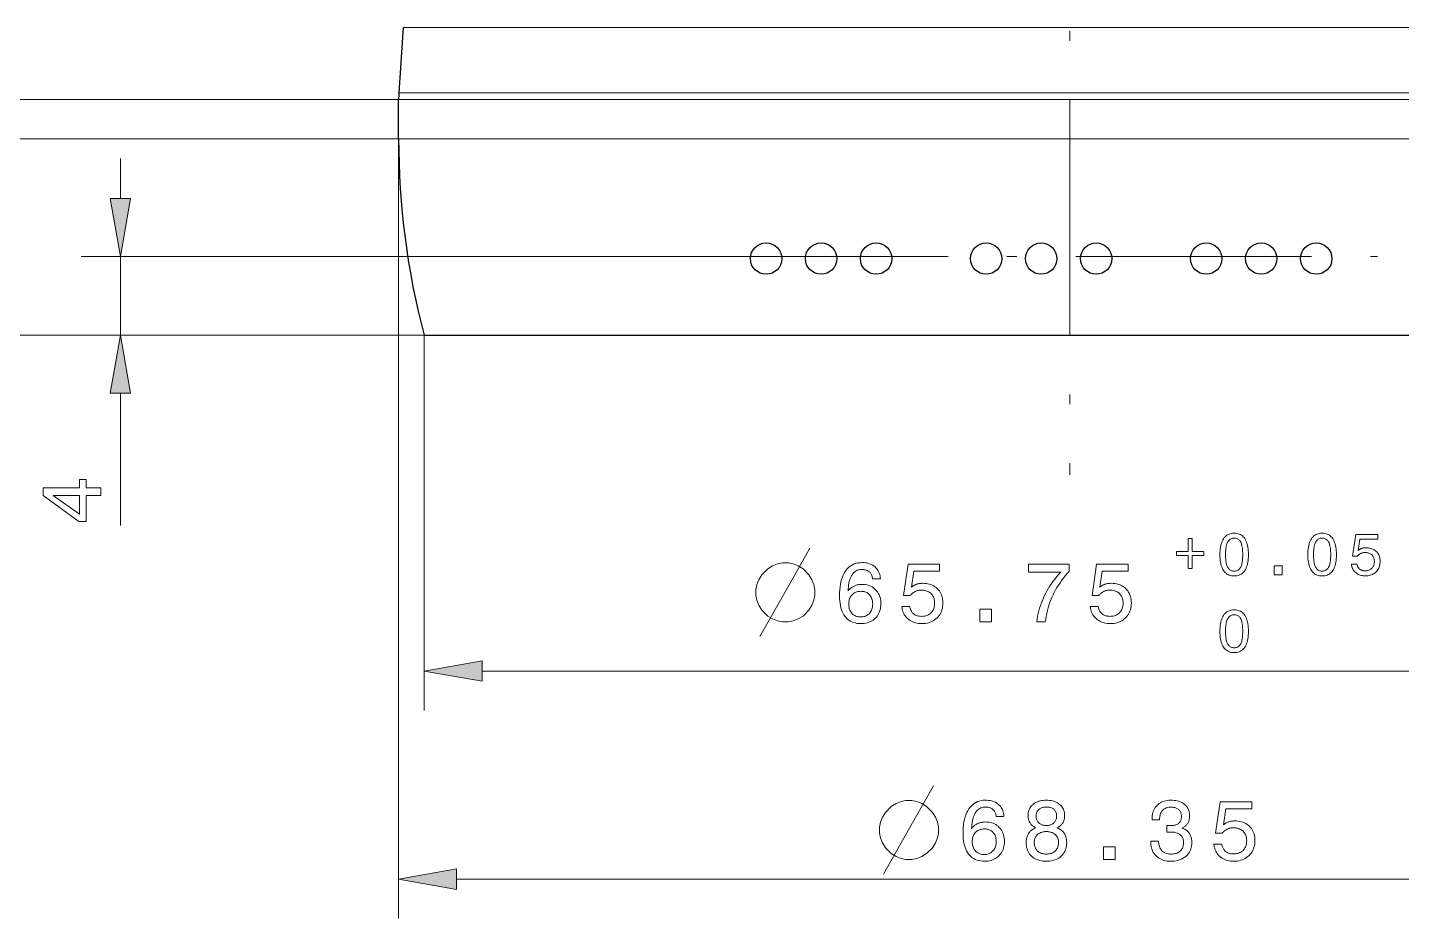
# Model space of a CAD drawing. Extents: x 0 to 419, y 0 to 420.
# Drawn here: x 55.6 to 125.5, y 103 to 148.3 of the extents above; entities that cross this region are included whole.
import ezdxf

# ---------------------------------------------------------------- set-up
doc = ezdxf.new("R2010")
doc.units = 0
doc.linetypes.add('DASHDOT', pattern=[18.5, 12, -3, 0.5, -3])

msp = doc.modelspace()

# ---------------------------------------------------------------- linework, layer by layer
at = {"color": 7, "linetype": 'DASHDOT', "lineweight": 13}
for p, q in [((108.657, 385.172), (108.657, 125.575)), ((90.448, 136.685), (124.304, 136.685))]:
    msp.add_line(p, q, dxfattribs=at)
at = {"color": 7, "lineweight": 30, "ltscale": 0.083151}
msp.add_line((74.72, 148.344), (74.494, 145.025), dxfattribs=at)
at = {"color": 7, "lineweight": 13}
for p, q in [((138.439, 148.344), (74.72, 148.344)), ((138.638, 145.025), (74.494, 145.025)), ((74.482, 144.685), (49.309, 144.685)), ((138.648, 144.685), (74.482, 144.685)), ((74.482, 142.685), (49.309, 142.685)), ((74.482, 142.685), (49.309, 142.685)), ((74.482, 142.685), (74.482, 103.007)), ((138.648, 142.685), (74.482, 142.685)), ((75.782, 132.685), (29.415, 132.685)), ((75.782, 132.685), (38.511, 132.685)), ((75.782, 132.685), (49.309, 132.685)), ((78.736, 115.598), (138.577, 115.598)), ((77.436, 105.007), (139.877, 105.007))]:
    msp.add_line(p, q, dxfattribs=at)
at = {"color": 7, "lineweight": 30, "ltscale": 0.05}
msp.add_line((74.482, 142.685), (74.482, 144.685), dxfattribs=at)
at = {"color": 5, "lineweight": 13, "ltscale": 0.051139}
msp.add_line((60.319, 139.639), (60.319, 141.685), dxfattribs=at)
at = {"color": 5, "lineweight": 13}
msp.add_line((90.448, 136.685), (58.319, 136.685), dxfattribs=at)
at = {"color": 5, "lineweight": 13, "ltscale": 0.1}
msp.add_line((60.319, 132.685), (60.319, 136.685), dxfattribs=at)
at = {"color": 5, "lineweight": 13, "ltscale": 0.436563}
msp.add_line((75.782, 132.685), (58.319, 132.685), dxfattribs=at)
at = {"color": 7, "lineweight": 13, "ltscale": 0.477174}
msp.add_line((75.782, 132.685), (75.782, 113.598), dxfattribs=at)
at = {"color": 7, "lineweight": 30}
msp.add_line((75.782, 132.685), (141.532, 132.685), dxfattribs=at)
at = {"color": 5, "lineweight": 13, "ltscale": 0.168335}
msp.add_line((60.319, 122.997), (60.319, 129.73), dxfattribs=at)
at = {"color": 5, "lineweight": 13}
for points in [[(59.798, 139.639), (60.319, 136.685), (60.84, 139.639)], [(60.84, 129.73), (60.319, 132.685), (59.798, 129.73)], [(59.319, 124.534), (58.577, 124.534), (58.577, 123.216), (58.198, 123.216), (56.387, 124.529), (56.387, 124.922), (58.232, 124.922), (58.232, 125.35), (58.577, 125.35), (58.577, 124.922), (59.319, 124.922)], [(58.232, 123.579), (58.232, 124.534), (56.889, 124.534)]]:
    msp.add_lwpolyline(points, close=True, dxfattribs=at)
at = {"color": 7, "lineweight": 13}
for points in [[(116.287, 121.522), (116.289, 121.626), (116.294, 121.725), (116.303, 121.819), (116.316, 121.907), (116.333, 121.991), (116.354, 122.069), (116.378, 122.143), (116.406, 122.211), (116.437, 122.275), (116.473, 122.333), (116.512, 122.386), (116.554, 122.433), (116.6, 122.475), (116.649, 122.511), (116.701, 122.541), (116.757, 122.566), (116.816, 122.586), (116.879, 122.6), (116.945, 122.608), (117.014, 122.611), (117.084, 122.608), (117.151, 122.6), (117.214, 122.586), (117.273, 122.567), (117.329, 122.542), (117.382, 122.512), (117.431, 122.476), (117.476, 122.434), (117.518, 122.387), (117.557, 122.335), (117.592, 122.277), (117.623, 122.214), (117.65, 122.146), (117.674, 122.072), (117.694, 121.994), (117.711, 121.91), (117.724, 121.821), (117.733, 121.726), (117.739, 121.627), (117.74, 121.522), (117.739, 121.417), (117.733, 121.318), (117.724, 121.224), (117.711, 121.135), (117.694, 121.051), (117.674, 120.973), (117.65, 120.9), (117.623, 120.832), (117.592, 120.769), (117.557, 120.712), (117.518, 120.659), (117.476, 120.613), (117.431, 120.572), (117.382, 120.536), (117.329, 120.506), (117.273, 120.481), (117.214, 120.462), (117.151, 120.448), (117.084, 120.44), (117.014, 120.437), (116.945, 120.44), (116.879, 120.448), (116.816, 120.462), (116.757, 120.481), (116.701, 120.506), (116.649, 120.536), (116.6, 120.572), (116.554, 120.614), (116.512, 120.661), (116.473, 120.713), (116.437, 120.771), (116.406, 120.834), (116.378, 120.902), (116.354, 120.975), (116.333, 121.053), (116.316, 121.137), (116.303, 121.225), (116.294, 121.319), (116.289, 121.418)], [(120.764, 121.522), (120.766, 121.626), (120.772, 121.725), (120.781, 121.819), (120.794, 121.907), (120.811, 121.991), (120.831, 122.069), (120.855, 122.143), (120.883, 122.211), (120.915, 122.275), (120.95, 122.333), (120.989, 122.386), (121.031, 122.433), (121.077, 122.475), (121.126, 122.511), (121.178, 122.541), (121.234, 122.566), (121.294, 122.586), (121.356, 122.6), (121.422, 122.608), (121.492, 122.611), (121.562, 122.608), (121.628, 122.6), (121.691, 122.586), (121.751, 122.567), (121.807, 122.542), (121.859, 122.512), (121.908, 122.476), (121.954, 122.434), (121.996, 122.387), (122.034, 122.335), (122.069, 122.277), (122.1, 122.214), (122.128, 122.146), (122.152, 122.072), (122.172, 121.994), (122.188, 121.91), (122.201, 121.821), (122.21, 121.726), (122.216, 121.627), (122.218, 121.522), (122.216, 121.417), (122.21, 121.318), (122.201, 121.224), (122.188, 121.135), (122.172, 121.051), (122.152, 120.973), (122.128, 120.9), (122.1, 120.832), (122.069, 120.769), (122.034, 120.712), (121.996, 120.659), (121.954, 120.613), (121.908, 120.572), (121.859, 120.536), (121.807, 120.506), (121.751, 120.481), (121.691, 120.462), (121.628, 120.448), (121.562, 120.44), (121.492, 120.437), (121.422, 120.44), (121.356, 120.448), (121.294, 120.462), (121.234, 120.481), (121.178, 120.506), (121.126, 120.536), (121.077, 120.572), (121.031, 120.614), (120.989, 120.661), (120.95, 120.713), (120.915, 120.771), (120.883, 120.834), (120.855, 120.902), (120.831, 120.975), (120.811, 121.053), (120.794, 121.137), (120.781, 121.225), (120.772, 121.319), (120.766, 121.418)], [(122.982, 121.045), (123.263, 121.045), (123.269, 121.013), (123.276, 120.982), (123.285, 120.953), (123.297, 120.926), (123.309, 120.899), (123.324, 120.874), (123.34, 120.851), (123.358, 120.829), (123.378, 120.808), (123.399, 120.789), (123.422, 120.772), (123.446, 120.756), (123.471, 120.742), (123.498, 120.73), (123.526, 120.72), (123.555, 120.712), (123.585, 120.705), (123.617, 120.701), (123.649, 120.698), (123.683, 120.697), (123.725, 120.698), (123.764, 120.702), (123.802, 120.708), (123.839, 120.717), (123.874, 120.729), (123.907, 120.743), (123.938, 120.76), (123.968, 120.779), (123.996, 120.801), (124.023, 120.825), (124.047, 120.852), (124.069, 120.88), (124.088, 120.91), (124.105, 120.941), (124.119, 120.974), (124.13, 121.009), (124.139, 121.045), (124.146, 121.083), (124.15, 121.122), (124.151, 121.163), (124.15, 121.205), (124.146, 121.245), (124.14, 121.284), (124.131, 121.32), (124.119, 121.355), (124.105, 121.389), (124.089, 121.42), (124.07, 121.45), (124.048, 121.478), (124.024, 121.504), (123.998, 121.528), (123.97, 121.55), (123.94, 121.569), (123.909, 121.585), (123.875, 121.599), (123.84, 121.611), (123.804, 121.62), (123.765, 121.626), (123.725, 121.63), (123.683, 121.631), (123.659, 121.631), (123.635, 121.629), (123.612, 121.627), (123.589, 121.623), (123.566, 121.619), (123.544, 121.613), (123.522, 121.607), (123.501, 121.6), (123.48, 121.592), (123.46, 121.582), (123.44, 121.572), (123.42, 121.561), (123.401, 121.549), (123.383, 121.536), (123.365, 121.522), (123.348, 121.507), (123.331, 121.491), (123.314, 121.474), (123.299, 121.456), (123.283, 121.438), (123.043, 121.438), (123.208, 122.55), (124.33, 122.55), (124.33, 122.302), (123.41, 122.302), (123.326, 121.737), (123.341, 121.75), (123.357, 121.763), (123.374, 121.774), (123.391, 121.785), (123.408, 121.796), (123.426, 121.806), (123.445, 121.815), (123.464, 121.823), (123.484, 121.831), (123.504, 121.838), (123.525, 121.845), (123.546, 121.851), (123.567, 121.856), (123.589, 121.861), (123.611, 121.864), (123.634, 121.867), (123.657, 121.87), (123.68, 121.872), (123.703, 121.873), (123.727, 121.873), (123.791, 121.871), (123.852, 121.865), (123.91, 121.856), (123.966, 121.842), (124.019, 121.825), (124.07, 121.804), (124.118, 121.779), (124.164, 121.75), (124.207, 121.718), (124.248, 121.681), (124.285, 121.642), (124.319, 121.6), (124.348, 121.555), (124.374, 121.509), (124.395, 121.459), (124.413, 121.408), (124.427, 121.354), (124.437, 121.298), (124.443, 121.239), (124.445, 121.178), (124.443, 121.113), (124.436, 121.051), (124.426, 120.991), (124.411, 120.934), (124.392, 120.879), (124.37, 120.826), (124.342, 120.777), (124.311, 120.729), (124.276, 120.685), (124.236, 120.642), (124.193, 120.603), (124.147, 120.568), (124.099, 120.538), (124.049, 120.511), (123.996, 120.488), (123.94, 120.47), (123.882, 120.456), (123.821, 120.445), (123.758, 120.439), (123.692, 120.437), (123.634, 120.439), (123.577, 120.444), (123.523, 120.452), (123.471, 120.464), (123.421, 120.479), (123.373, 120.497), (123.326, 120.519), (123.282, 120.544), (123.24, 120.573), (123.2, 120.605), (123.163, 120.639), (123.129, 120.676), (123.098, 120.715), (123.071, 120.756), (123.048, 120.799), (123.028, 120.844), (123.011, 120.891), (122.998, 120.94), (122.988, 120.992)], [(114.671, 122.335), (114.882, 122.335), (114.882, 121.68), (115.478, 121.68), (115.478, 121.47), (114.882, 121.47), (114.882, 120.815), (114.671, 120.815), (114.671, 121.47), (114.072, 121.47), (114.072, 121.68), (114.671, 121.68)], [(116.576, 121.522), (116.577, 121.437), (116.58, 121.358), (116.586, 121.282), (116.593, 121.212), (116.603, 121.146), (116.614, 121.085), (116.628, 121.028), (116.644, 120.976), (116.662, 120.929), (116.682, 120.887), (116.705, 120.848), (116.73, 120.814), (116.757, 120.784), (116.786, 120.758), (116.818, 120.735), (116.853, 120.717), (116.89, 120.703), (116.929, 120.693), (116.97, 120.687), (117.014, 120.685), (117.058, 120.687), (117.1, 120.693), (117.14, 120.703), (117.176, 120.717), (117.211, 120.735), (117.243, 120.757), (117.272, 120.783), (117.299, 120.813), (117.324, 120.846), (117.346, 120.884), (117.365, 120.927), (117.383, 120.974), (117.399, 121.025), (117.412, 121.082), (117.424, 121.143), (117.433, 121.209), (117.44, 121.28), (117.445, 121.356), (117.449, 121.437), (117.45, 121.522), (117.449, 121.607), (117.445, 121.688), (117.44, 121.764), (117.433, 121.835), (117.424, 121.901), (117.412, 121.963), (117.399, 122.02), (117.383, 122.072), (117.365, 122.119), (117.346, 122.161), (117.324, 122.199), (117.299, 122.233), (117.272, 122.262), (117.243, 122.288), (117.211, 122.31), (117.176, 122.328), (117.14, 122.342), (117.1, 122.352), (117.058, 122.358), (117.014, 122.36), (116.97, 122.358), (116.929, 122.352), (116.89, 122.342), (116.853, 122.328), (116.818, 122.31), (116.786, 122.288), (116.757, 122.261), (116.73, 122.231), (116.705, 122.197), (116.682, 122.159), (116.662, 122.116), (116.644, 122.069), (116.628, 122.017), (116.614, 121.96), (116.603, 121.899), (116.593, 121.833), (116.586, 121.762), (116.58, 121.687), (116.577, 121.607)], [(121.053, 121.522), (121.054, 121.437), (121.058, 121.358), (121.063, 121.282), (121.07, 121.212), (121.08, 121.146), (121.092, 121.085), (121.105, 121.028), (121.121, 120.976), (121.139, 120.929), (121.16, 120.887), (121.182, 120.848), (121.207, 120.814), (121.234, 120.784), (121.264, 120.758), (121.296, 120.735), (121.33, 120.717), (121.367, 120.703), (121.406, 120.693), (121.448, 120.687), (121.492, 120.685), (121.536, 120.687), (121.578, 120.693), (121.617, 120.703), (121.654, 120.717), (121.688, 120.735), (121.72, 120.757), (121.75, 120.783), (121.776, 120.813), (121.801, 120.846), (121.823, 120.884), (121.843, 120.927), (121.86, 120.974), (121.876, 121.025), (121.89, 121.082), (121.901, 121.143), (121.91, 121.209), (121.918, 121.28), (121.923, 121.356), (121.926, 121.437), (121.927, 121.522), (121.926, 121.607), (121.923, 121.688), (121.918, 121.764), (121.91, 121.835), (121.901, 121.901), (121.89, 121.963), (121.876, 122.02), (121.86, 122.072), (121.843, 122.119), (121.823, 122.161), (121.801, 122.199), (121.776, 122.233), (121.75, 122.262), (121.72, 122.288), (121.688, 122.31), (121.654, 122.328), (121.617, 122.342), (121.578, 122.352), (121.536, 122.358), (121.492, 122.36), (121.448, 122.358), (121.406, 122.352), (121.367, 122.342), (121.33, 122.328), (121.296, 122.31), (121.264, 122.288), (121.234, 122.261), (121.207, 122.231), (121.182, 122.197), (121.16, 122.159), (121.139, 122.116), (121.121, 122.069), (121.105, 122.017), (121.092, 121.96), (121.08, 121.899), (121.07, 121.833), (121.063, 121.762), (121.058, 121.687), (121.054, 121.607)], [(94.319, 121.098), (94.019, 121.098), (93.769, 121.048), (93.519, 120.948), (93.269, 120.798), (92.969, 120.498), (92.819, 120.248), (92.719, 119.998), (92.669, 119.748), (92.669, 119.448), (92.719, 119.198), (92.819, 118.948), (92.969, 118.698), (93.269, 118.398), (93.519, 118.248), (93.769, 118.148), (94.019, 118.098), (94.319, 118.098), (94.569, 118.148), (94.819, 118.248), (95.069, 118.398), (95.369, 118.698), (95.519, 118.948), (95.619, 119.198), (95.669, 119.448), (95.669, 119.748), (95.619, 119.998), (95.519, 120.248), (95.369, 120.498), (95.069, 120.798), (94.819, 120.948), (94.569, 121.048)], [(99.005, 120.286), (98.609, 120.286), (98.603, 120.332), (98.595, 120.375), (98.585, 120.416), (98.572, 120.456), (98.557, 120.492), (98.539, 120.527), (98.52, 120.559), (98.498, 120.59), (98.473, 120.618), (98.447, 120.643), (98.418, 120.667), (98.387, 120.688), (98.354, 120.706), (98.319, 120.722), (98.282, 120.736), (98.242, 120.747), (98.201, 120.756), (98.158, 120.762), (98.112, 120.765), (98.065, 120.767), (98.001, 120.764), (97.94, 120.756), (97.881, 120.742), (97.826, 120.723), (97.775, 120.699), (97.726, 120.67), (97.68, 120.634), (97.637, 120.594), (97.598, 120.548), (97.561, 120.497), (97.528, 120.44), (97.497, 120.378), (97.469, 120.31), (97.444, 120.236), (97.422, 120.157), (97.403, 120.073), (97.387, 119.983), (97.374, 119.887), (97.364, 119.786), (97.357, 119.679), (97.382, 119.711), (97.409, 119.741), (97.438, 119.769), (97.467, 119.796), (97.497, 119.822), (97.528, 119.846), (97.561, 119.868), (97.595, 119.889), (97.63, 119.908), (97.665, 119.925), (97.702, 119.941), (97.74, 119.956), (97.779, 119.969), (97.818, 119.979), (97.859, 119.989), (97.9, 119.996), (97.942, 120.002), (97.985, 120.006), (98.029, 120.009), (98.073, 120.01), (98.157, 120.007), (98.237, 119.999), (98.314, 119.985), (98.388, 119.966), (98.459, 119.942), (98.527, 119.912), (98.591, 119.876), (98.652, 119.835), (98.71, 119.789), (98.765, 119.737), (98.815, 119.68), (98.86, 119.621), (98.9, 119.557), (98.935, 119.491), (98.964, 119.42), (98.988, 119.347), (99.007, 119.269), (99.02, 119.189), (99.028, 119.104), (99.031, 119.017), (99.028, 118.929), (99.019, 118.845), (99.005, 118.764), (98.985, 118.686), (98.96, 118.612), (98.929, 118.541), (98.893, 118.473), (98.85, 118.409), (98.803, 118.348), (98.749, 118.291), (98.691, 118.237), (98.63, 118.19), (98.565, 118.148), (98.496, 118.112), (98.424, 118.081), (98.349, 118.056), (98.27, 118.036), (98.187, 118.022), (98.102, 118.014), (98.012, 118.011), (97.909, 118.015), (97.811, 118.026), (97.718, 118.044), (97.63, 118.07), (97.547, 118.102), (97.469, 118.143), (97.395, 118.19), (97.327, 118.245), (97.263, 118.307), (97.205, 118.376), (97.152, 118.452), (97.104, 118.535), (97.062, 118.624), (97.025, 118.719), (96.994, 118.821), (96.969, 118.93), (96.95, 119.045), (96.936, 119.166), (96.927, 119.294), (96.924, 119.428), (96.927, 119.585), (96.936, 119.736), (96.951, 119.878), (96.972, 120.014), (96.999, 120.142), (97.032, 120.263), (97.071, 120.377), (97.115, 120.484), (97.166, 120.583), (97.223, 120.675), (97.285, 120.759), (97.352, 120.834), (97.423, 120.9), (97.5, 120.958), (97.581, 121.006), (97.667, 121.046), (97.758, 121.077), (97.853, 121.099), (97.953, 121.112), (98.059, 121.117), (98.142, 121.114), (98.223, 121.108), (98.299, 121.097), (98.372, 121.082), (98.442, 121.062), (98.507, 121.038), (98.569, 121.01), (98.628, 120.978), (98.683, 120.941), (98.734, 120.899), (98.782, 120.854), (98.824, 120.805), (98.863, 120.753), (98.897, 120.697), (98.926, 120.638), (98.951, 120.574), (98.971, 120.508), (98.987, 120.437), (98.998, 120.363)], [(100.097, 118.88), (100.498, 118.88), (100.506, 118.834), (100.517, 118.79), (100.53, 118.749), (100.546, 118.709), (100.564, 118.671), (100.585, 118.636), (100.608, 118.602), (100.634, 118.571), (100.662, 118.541), (100.693, 118.514), (100.726, 118.489), (100.76, 118.467), (100.796, 118.447), (100.834, 118.43), (100.874, 118.415), (100.915, 118.403), (100.959, 118.394), (101.004, 118.388), (101.05, 118.384), (101.099, 118.382), (101.158, 118.384), (101.215, 118.39), (101.269, 118.399), (101.321, 118.412), (101.371, 118.428), (101.418, 118.448), (101.463, 118.472), (101.505, 118.5), (101.546, 118.531), (101.584, 118.566), (101.618, 118.604), (101.65, 118.644), (101.677, 118.686), (101.701, 118.731), (101.721, 118.778), (101.738, 118.828), (101.75, 118.879), (101.76, 118.933), (101.765, 118.99), (101.767, 119.048), (101.765, 119.108), (101.76, 119.166), (101.751, 119.221), (101.738, 119.273), (101.722, 119.323), (101.702, 119.371), (101.678, 119.415), (101.651, 119.458), (101.62, 119.498), (101.586, 119.535), (101.548, 119.57), (101.508, 119.601), (101.466, 119.628), (101.421, 119.651), (101.373, 119.671), (101.323, 119.688), (101.271, 119.7), (101.216, 119.71), (101.159, 119.715), (101.099, 119.717), (101.064, 119.716), (101.03, 119.714), (100.996, 119.711), (100.964, 119.706), (100.931, 119.699), (100.9, 119.692), (100.869, 119.683), (100.838, 119.672), (100.808, 119.66), (100.779, 119.647), (100.751, 119.633), (100.723, 119.617), (100.696, 119.599), (100.67, 119.581), (100.644, 119.561), (100.619, 119.539), (100.595, 119.517), (100.572, 119.493), (100.549, 119.467), (100.527, 119.441), (100.184, 119.441), (100.42, 121.03), (102.022, 121.03), (102.022, 120.676), (100.709, 120.676), (100.588, 119.869), (100.61, 119.887), (100.633, 119.905), (100.657, 119.921), (100.681, 119.937), (100.706, 119.952), (100.732, 119.966), (100.758, 119.979), (100.785, 119.991), (100.814, 120.003), (100.843, 120.013), (100.872, 120.022), (100.902, 120.031), (100.933, 120.038), (100.964, 120.045), (100.996, 120.05), (101.028, 120.055), (101.061, 120.058), (101.094, 120.061), (101.128, 120.062), (101.162, 120.063), (101.252, 120.06), (101.339, 120.052), (101.423, 120.038), (101.502, 120.019), (101.579, 119.994), (101.651, 119.964), (101.72, 119.928), (101.785, 119.887), (101.847, 119.841), (101.905, 119.788), (101.959, 119.732), (102.006, 119.672), (102.049, 119.609), (102.085, 119.542), (102.116, 119.472), (102.141, 119.398), (102.161, 119.321), (102.175, 119.241), (102.184, 119.157), (102.187, 119.07), (102.184, 118.977), (102.175, 118.888), (102.16, 118.802), (102.139, 118.72), (102.112, 118.642), (102.079, 118.567), (102.04, 118.496), (101.996, 118.429), (101.945, 118.365), (101.888, 118.304), (101.827, 118.249), (101.762, 118.199), (101.693, 118.155), (101.621, 118.117), (101.545, 118.084), (101.465, 118.058), (101.382, 118.038), (101.296, 118.023), (101.205, 118.014), (101.111, 118.011), (101.028, 118.014), (100.948, 118.021), (100.87, 118.033), (100.795, 118.049), (100.724, 118.071), (100.655, 118.097), (100.589, 118.128), (100.526, 118.164), (100.466, 118.205), (100.408, 118.25), (100.355, 118.3), (100.306, 118.352), (100.263, 118.408), (100.224, 118.466), (100.191, 118.527), (100.162, 118.592), (100.139, 118.659), (100.12, 118.73), (100.106, 118.803)], [(106.964, 118.098), (106.985, 118.241), (107.011, 118.383), (107.04, 118.523), (107.074, 118.66), (107.112, 118.796), (107.153, 118.929), (107.199, 119.061), (107.249, 119.191), (107.303, 119.318), (107.361, 119.444), (107.424, 119.568), (107.491, 119.691), (107.562, 119.813), (107.638, 119.934), (107.719, 120.053), (107.805, 120.172), (107.895, 120.29), (107.99, 120.406), (108.089, 120.522), (108.193, 120.636), (106.553, 120.636), (106.553, 121.03), (108.608, 121.03), (108.608, 120.672), (108.508, 120.56), (108.412, 120.446), (108.32, 120.33), (108.232, 120.213), (108.149, 120.094), (108.069, 119.974), (107.994, 119.851), (107.923, 119.727), (107.857, 119.602), (107.794, 119.474), (107.736, 119.345), (107.682, 119.214), (107.632, 119.081), (107.587, 118.946), (107.545, 118.81), (107.508, 118.671), (107.475, 118.531), (107.446, 118.388), (107.421, 118.244), (107.4, 118.098)], [(109.692, 118.88), (110.092, 118.88), (110.101, 118.834), (110.112, 118.79), (110.125, 118.749), (110.141, 118.709), (110.159, 118.671), (110.18, 118.636), (110.203, 118.602), (110.229, 118.571), (110.257, 118.541), (110.287, 118.514), (110.32, 118.489), (110.355, 118.467), (110.391, 118.447), (110.429, 118.43), (110.468, 118.415), (110.51, 118.403), (110.553, 118.394), (110.598, 118.388), (110.645, 118.384), (110.693, 118.382), (110.752, 118.384), (110.809, 118.39), (110.863, 118.399), (110.915, 118.412), (110.965, 118.428), (111.012, 118.448), (111.057, 118.472), (111.1, 118.5), (111.14, 118.531), (111.178, 118.566), (111.213, 118.604), (111.244, 118.644), (111.272, 118.686), (111.295, 118.731), (111.316, 118.778), (111.332, 118.828), (111.345, 118.879), (111.354, 118.933), (111.36, 118.99), (111.361, 119.048), (111.36, 119.108), (111.354, 119.166), (111.345, 119.221), (111.332, 119.273), (111.316, 119.323), (111.296, 119.371), (111.273, 119.415), (111.245, 119.458), (111.215, 119.498), (111.18, 119.535), (111.143, 119.57), (111.103, 119.601), (111.06, 119.628), (111.015, 119.651), (110.968, 119.671), (110.918, 119.688), (110.865, 119.7), (110.81, 119.71), (110.753, 119.715), (110.693, 119.717), (110.658, 119.716), (110.624, 119.714), (110.591, 119.711), (110.558, 119.706), (110.526, 119.699), (110.494, 119.692), (110.463, 119.683), (110.433, 119.672), (110.403, 119.66), (110.374, 119.647), (110.345, 119.633), (110.318, 119.617), (110.29, 119.599), (110.264, 119.581), (110.239, 119.561), (110.214, 119.539), (110.19, 119.517), (110.166, 119.493), (110.144, 119.467), (110.122, 119.441), (109.778, 119.441), (110.014, 121.03), (111.617, 121.03), (111.617, 120.676), (110.303, 120.676), (110.183, 119.869), (110.205, 119.887), (110.228, 119.905), (110.251, 119.921), (110.275, 119.937), (110.3, 119.952), (110.326, 119.966), (110.353, 119.979), (110.38, 119.991), (110.408, 120.003), (110.437, 120.013), (110.467, 120.022), (110.497, 120.031), (110.527, 120.038), (110.558, 120.045), (110.59, 120.05), (110.622, 120.055), (110.655, 120.058), (110.688, 120.061), (110.722, 120.062), (110.756, 120.063), (110.847, 120.06), (110.934, 120.052), (111.017, 120.038), (111.097, 120.019), (111.173, 119.994), (111.246, 119.964), (111.314, 119.928), (111.38, 119.887), (111.441, 119.841), (111.5, 119.788), (111.553, 119.732), (111.601, 119.672), (111.643, 119.609), (111.68, 119.542), (111.711, 119.472), (111.736, 119.398), (111.756, 119.321), (111.77, 119.241), (111.778, 119.157), (111.781, 119.07), (111.778, 118.977), (111.769, 118.888), (111.754, 118.802), (111.733, 118.72), (111.706, 118.642), (111.674, 118.567), (111.635, 118.496), (111.59, 118.429), (111.539, 118.365), (111.483, 118.304), (111.421, 118.249), (111.356, 118.199), (111.288, 118.155), (111.215, 118.117), (111.139, 118.084), (111.06, 118.058), (110.977, 118.038), (110.89, 118.023), (110.8, 118.014), (110.706, 118.011), (110.623, 118.014), (110.542, 118.021), (110.465, 118.033), (110.39, 118.049), (110.318, 118.071), (110.249, 118.097), (110.183, 118.128), (110.12, 118.164), (110.06, 118.205), (110.003, 118.25), (109.949, 118.3), (109.901, 118.352), (109.857, 118.408), (109.819, 118.466), (109.785, 118.527), (109.757, 118.592), (109.733, 118.659), (109.714, 118.73), (109.701, 118.803)], [(119.045, 120.498), (119.045, 120.948), (119.463, 120.948), (119.463, 120.498)], [(98.613, 119.013), (98.611, 119.07), (98.607, 119.125), (98.598, 119.178), (98.587, 119.228), (98.572, 119.276), (98.555, 119.322), (98.534, 119.365), (98.509, 119.406), (98.482, 119.444), (98.451, 119.481), (98.417, 119.514), (98.382, 119.544), (98.344, 119.57), (98.305, 119.593), (98.263, 119.612), (98.22, 119.628), (98.174, 119.64), (98.126, 119.649), (98.077, 119.654), (98.025, 119.656), (97.967, 119.654), (97.912, 119.649), (97.859, 119.64), (97.809, 119.628), (97.762, 119.612), (97.717, 119.593), (97.674, 119.571), (97.634, 119.545), (97.597, 119.516), (97.562, 119.483), (97.53, 119.447), (97.502, 119.408), (97.477, 119.367), (97.455, 119.324), (97.436, 119.278), (97.421, 119.229), (97.41, 119.178), (97.401, 119.124), (97.396, 119.067), (97.395, 119.008), (97.396, 118.949), (97.401, 118.893), (97.409, 118.839), (97.421, 118.787), (97.436, 118.738), (97.454, 118.691), (97.476, 118.647), (97.5, 118.606), (97.529, 118.566), (97.56, 118.53), (97.594, 118.496), (97.631, 118.466), (97.67, 118.44), (97.711, 118.417), (97.755, 118.397), (97.801, 118.381), (97.849, 118.369), (97.9, 118.36), (97.953, 118.355), (98.008, 118.353), (98.061, 118.355), (98.112, 118.36), (98.161, 118.369), (98.208, 118.382), (98.252, 118.398), (98.295, 118.418), (98.336, 118.442), (98.374, 118.469), (98.411, 118.5), (98.445, 118.535), (98.477, 118.573), (98.506, 118.613), (98.531, 118.655), (98.553, 118.699), (98.571, 118.746), (98.586, 118.795), (98.598, 118.846), (98.606, 118.899), (98.611, 118.955)], [(104.067, 118.098), (104.067, 118.741), (104.664, 118.741), (104.664, 118.098)], [(116.287, 117.622), (116.289, 117.726), (116.294, 117.825), (116.303, 117.919), (116.316, 118.007), (116.333, 118.091), (116.354, 118.169), (116.378, 118.243), (116.406, 118.311), (116.437, 118.375), (116.473, 118.433), (116.512, 118.486), (116.554, 118.533), (116.6, 118.575), (116.649, 118.611), (116.701, 118.641), (116.757, 118.666), (116.816, 118.686), (116.879, 118.7), (116.945, 118.708), (117.014, 118.711), (117.084, 118.708), (117.151, 118.7), (117.214, 118.686), (117.273, 118.667), (117.329, 118.642), (117.382, 118.612), (117.431, 118.576), (117.476, 118.534), (117.518, 118.487), (117.557, 118.435), (117.592, 118.377), (117.623, 118.314), (117.65, 118.246), (117.674, 118.172), (117.694, 118.094), (117.711, 118.01), (117.724, 117.921), (117.733, 117.826), (117.739, 117.727), (117.74, 117.622), (117.739, 117.517), (117.733, 117.418), (117.724, 117.324), (117.711, 117.235), (117.694, 117.151), (117.674, 117.073), (117.65, 117), (117.623, 116.932), (117.592, 116.869), (117.557, 116.812), (117.518, 116.759), (117.476, 116.713), (117.431, 116.672), (117.382, 116.636), (117.329, 116.606), (117.273, 116.581), (117.214, 116.562), (117.151, 116.548), (117.084, 116.54), (117.014, 116.537), (116.945, 116.54), (116.879, 116.548), (116.816, 116.562), (116.757, 116.581), (116.701, 116.606), (116.649, 116.637), (116.6, 116.672), (116.554, 116.714), (116.512, 116.761), (116.473, 116.813), (116.437, 116.871), (116.406, 116.934), (116.378, 117.002), (116.354, 117.075), (116.333, 117.153), (116.316, 117.237), (116.303, 117.325), (116.294, 117.419), (116.289, 117.518)], [(116.576, 117.622), (116.577, 117.537), (116.58, 117.458), (116.586, 117.382), (116.593, 117.312), (116.603, 117.246), (116.614, 117.185), (116.628, 117.128), (116.644, 117.076), (116.662, 117.029), (116.682, 116.987), (116.705, 116.948), (116.73, 116.914), (116.757, 116.884), (116.786, 116.858), (116.818, 116.835), (116.853, 116.817), (116.89, 116.803), (116.929, 116.793), (116.97, 116.787), (117.014, 116.785), (117.058, 116.787), (117.1, 116.793), (117.14, 116.803), (117.176, 116.817), (117.211, 116.835), (117.243, 116.857), (117.272, 116.883), (117.299, 116.913), (117.324, 116.946), (117.346, 116.984), (117.365, 117.027), (117.383, 117.074), (117.399, 117.125), (117.412, 117.182), (117.424, 117.243), (117.433, 117.309), (117.44, 117.38), (117.445, 117.456), (117.449, 117.537), (117.45, 117.622), (117.449, 117.707), (117.445, 117.788), (117.44, 117.864), (117.433, 117.935), (117.424, 118.001), (117.412, 118.063), (117.399, 118.12), (117.383, 118.172), (117.365, 118.219), (117.346, 118.261), (117.324, 118.299), (117.299, 118.333), (117.272, 118.362), (117.243, 118.388), (117.211, 118.41), (117.176, 118.428), (117.14, 118.442), (117.1, 118.452), (117.058, 118.458), (117.014, 118.46), (116.97, 118.458), (116.929, 118.452), (116.89, 118.442), (116.853, 118.428), (116.818, 118.41), (116.786, 118.388), (116.757, 118.361), (116.73, 118.331), (116.705, 118.297), (116.682, 118.259), (116.662, 118.216), (116.644, 118.169), (116.628, 118.117), (116.614, 118.06), (116.603, 117.999), (116.593, 117.933), (116.586, 117.862), (116.58, 117.787), (116.577, 117.707)], [(78.736, 116.119), (75.782, 115.598), (78.736, 115.077)], [(100.608, 109.007), (100.308, 109.007), (100.058, 108.957), (99.808, 108.857), (99.558, 108.707), (99.258, 108.407), (99.108, 108.157), (99.008, 107.907), (98.958, 107.657), (98.958, 107.357), (99.008, 107.107), (99.108, 106.857), (99.258, 106.607), (99.558, 106.307), (99.808, 106.157), (100.058, 106.057), (100.308, 106.007), (100.608, 106.007), (100.858, 106.057), (101.108, 106.157), (101.358, 106.307), (101.658, 106.607), (101.808, 106.857), (101.908, 107.107), (101.958, 107.357), (101.958, 107.657), (101.908, 107.907), (101.808, 108.157), (101.658, 108.407), (101.358, 108.707), (101.108, 108.857), (100.858, 108.957)], [(105.294, 108.195), (104.898, 108.195), (104.892, 108.241), (104.884, 108.285), (104.874, 108.326), (104.861, 108.365), (104.846, 108.402), (104.828, 108.436), (104.809, 108.469), (104.787, 108.499), (104.762, 108.527), (104.736, 108.553), (104.707, 108.576), (104.676, 108.597), (104.643, 108.616), (104.608, 108.632), (104.571, 108.645), (104.531, 108.656), (104.49, 108.665), (104.447, 108.671), (104.401, 108.675), (104.354, 108.676), (104.29, 108.673), (104.229, 108.665), (104.17, 108.652), (104.115, 108.633), (104.064, 108.609), (104.015, 108.579), (103.969, 108.544), (103.926, 108.503), (103.887, 108.458), (103.85, 108.406), (103.817, 108.35), (103.786, 108.287), (103.758, 108.219), (103.733, 108.146), (103.711, 108.067), (103.692, 107.982), (103.676, 107.892), (103.663, 107.796), (103.653, 107.695), (103.646, 107.588), (103.671, 107.62), (103.698, 107.65), (103.727, 107.679), (103.756, 107.706), (103.786, 107.731), (103.817, 107.755), (103.85, 107.777), (103.884, 107.798), (103.919, 107.817), (103.954, 107.835), (103.991, 107.851), (104.029, 107.865), (104.068, 107.878), (104.107, 107.889), (104.148, 107.898), (104.189, 107.906), (104.231, 107.912), (104.274, 107.916), (104.318, 107.918), (104.362, 107.919), (104.446, 107.917), (104.526, 107.908), (104.603, 107.895), (104.677, 107.876), (104.748, 107.851), (104.816, 107.821), (104.88, 107.786), (104.941, 107.745), (104.999, 107.698), (105.054, 107.646), (105.104, 107.59), (105.15, 107.53), (105.189, 107.467), (105.224, 107.4), (105.253, 107.33), (105.277, 107.256), (105.296, 107.179), (105.309, 107.098), (105.317, 107.014), (105.32, 106.926), (105.317, 106.839), (105.308, 106.754), (105.294, 106.673), (105.274, 106.596), (105.249, 106.521), (105.218, 106.45), (105.182, 106.383), (105.139, 106.318), (105.092, 106.258), (105.038, 106.2), (104.98, 106.147), (104.919, 106.099), (104.854, 106.058), (104.785, 106.021), (104.713, 105.991), (104.638, 105.965), (104.559, 105.946), (104.476, 105.932), (104.391, 105.923), (104.301, 105.921), (104.198, 105.924), (104.1, 105.935), (104.007, 105.954), (103.919, 105.979), (103.836, 106.012), (103.758, 106.052), (103.684, 106.099), (103.616, 106.154), (103.552, 106.216), (103.494, 106.285), (103.441, 106.362), (103.393, 106.444), (103.351, 106.533), (103.314, 106.629), (103.284, 106.731), (103.258, 106.839), (103.239, 106.954), (103.225, 107.075), (103.216, 107.203), (103.213, 107.337), (103.216, 107.495), (103.225, 107.645), (103.24, 107.788), (103.261, 107.924), (103.288, 108.052), (103.321, 108.173), (103.36, 108.287), (103.404, 108.393), (103.455, 108.492), (103.512, 108.584), (103.574, 108.668), (103.641, 108.743), (103.712, 108.81), (103.789, 108.867), (103.87, 108.916), (103.956, 108.955), (104.047, 108.986), (104.142, 109.008), (104.243, 109.022), (104.348, 109.026), (104.431, 109.024), (104.512, 109.017), (104.588, 109.007), (104.661, 108.991), (104.731, 108.972), (104.796, 108.948), (104.858, 108.92), (104.917, 108.887), (104.972, 108.85), (105.023, 108.809), (105.071, 108.764), (105.113, 108.715), (105.152, 108.663), (105.186, 108.607), (105.215, 108.547), (105.24, 108.484), (105.26, 108.417), (105.276, 108.347), (105.287, 108.273)], [(106.92, 107.622), (106.881, 107.641), (106.844, 107.661), (106.81, 107.682), (106.777, 107.705), (106.746, 107.729), (106.718, 107.754), (106.691, 107.781), (106.666, 107.809), (106.643, 107.838), (106.622, 107.869), (106.604, 107.901), (106.587, 107.934), (106.572, 107.969), (106.559, 108.005), (106.548, 108.043), (106.539, 108.082), (106.532, 108.122), (106.527, 108.164), (106.524, 108.208), (106.523, 108.252), (106.526, 108.32), (106.534, 108.385), (106.547, 108.447), (106.565, 108.507), (106.588, 108.564), (106.616, 108.618), (106.65, 108.67), (106.689, 108.72), (106.733, 108.767), (106.782, 108.811), (106.835, 108.852), (106.891, 108.888), (106.951, 108.921), (107.013, 108.949), (107.079, 108.972), (107.148, 108.992), (107.22, 109.007), (107.295, 109.018), (107.374, 109.024), (107.455, 109.026), (107.537, 109.024), (107.616, 109.018), (107.691, 109.007), (107.763, 108.992), (107.832, 108.972), (107.898, 108.949), (107.961, 108.921), (108.02, 108.888), (108.076, 108.852), (108.129, 108.811), (108.177, 108.767), (108.221, 108.72), (108.259, 108.67), (108.293, 108.618), (108.321, 108.564), (108.344, 108.507), (108.362, 108.447), (108.375, 108.385), (108.382, 108.32), (108.385, 108.252), (108.384, 108.207), (108.381, 108.163), (108.376, 108.121), (108.369, 108.08), (108.361, 108.041), (108.35, 108.003), (108.337, 107.967), (108.323, 107.932), (108.306, 107.899), (108.288, 107.867), (108.267, 107.836), (108.245, 107.807), (108.22, 107.779), (108.194, 107.753), (108.165, 107.727), (108.134, 107.704), (108.102, 107.681), (108.067, 107.66), (108.03, 107.64), (107.991, 107.622), (108.039, 107.603), (108.084, 107.581), (108.128, 107.557), (108.169, 107.532), (108.207, 107.505), (108.243, 107.475), (108.277, 107.444), (108.308, 107.41), (108.336, 107.375), (108.363, 107.337), (108.387, 107.298), (108.408, 107.257), (108.427, 107.215), (108.443, 107.17), (108.457, 107.124), (108.468, 107.076), (108.477, 107.026), (108.483, 106.975), (108.487, 106.922), (108.488, 106.867), (108.485, 106.783), (108.477, 106.701), (108.463, 106.624), (108.443, 106.55), (108.418, 106.479), (108.388, 106.412), (108.351, 106.348), (108.309, 106.288), (108.262, 106.231), (108.209, 106.178), (108.151, 106.129), (108.089, 106.085), (108.024, 106.047), (107.954, 106.013), (107.881, 105.985), (107.803, 105.962), (107.722, 105.944), (107.637, 105.931), (107.548, 105.923), (107.455, 105.921), (107.362, 105.923), (107.273, 105.931), (107.188, 105.944), (107.107, 105.962), (107.03, 105.985), (106.957, 106.013), (106.887, 106.047), (106.822, 106.085), (106.76, 106.129), (106.703, 106.178), (106.65, 106.231), (106.602, 106.288), (106.561, 106.348), (106.524, 106.412), (106.494, 106.479), (106.469, 106.55), (106.449, 106.624), (106.435, 106.701), (106.427, 106.783), (106.424, 106.867), (106.425, 106.922), (106.429, 106.975), (106.436, 107.026), (106.444, 107.076), (106.456, 107.124), (106.469, 107.17), (106.486, 107.215), (106.505, 107.257), (106.526, 107.298), (106.55, 107.337), (106.576, 107.375), (106.605, 107.41), (106.636, 107.444), (106.669, 107.475), (106.705, 107.505), (106.743, 107.532), (106.784, 107.557), (106.827, 107.581), (106.872, 107.603)], [(106.934, 108.219), (106.936, 108.177), (106.94, 108.136), (106.947, 108.097), (106.957, 108.06), (106.97, 108.025), (106.986, 107.991), (107.004, 107.959), (107.025, 107.929), (107.05, 107.9), (107.077, 107.873), (107.106, 107.848), (107.137, 107.826), (107.171, 107.806), (107.206, 107.789), (107.242, 107.775), (107.281, 107.763), (107.322, 107.754), (107.364, 107.747), (107.409, 107.743), (107.455, 107.742), (107.502, 107.743), (107.547, 107.747), (107.589, 107.754), (107.63, 107.763), (107.669, 107.775), (107.706, 107.789), (107.742, 107.806), (107.775, 107.826), (107.806, 107.848), (107.836, 107.873), (107.863, 107.9), (107.887, 107.929), (107.908, 107.959), (107.927, 107.991), (107.942, 108.025), (107.955, 108.06), (107.965, 108.097), (107.972, 108.136), (107.977, 108.177), (107.978, 108.219), (107.977, 108.261), (107.972, 108.301), (107.965, 108.339), (107.956, 108.376), (107.943, 108.411), (107.928, 108.444), (107.91, 108.475), (107.889, 108.504), (107.865, 108.531), (107.839, 108.557), (107.81, 108.58), (107.779, 108.601), (107.746, 108.62), (107.711, 108.636), (107.673, 108.65), (107.634, 108.661), (107.592, 108.669), (107.549, 108.675), (107.503, 108.679), (107.455, 108.68), (107.408, 108.679), (107.362, 108.675), (107.319, 108.669), (107.278, 108.661), (107.239, 108.65), (107.201, 108.636), (107.166, 108.62), (107.133, 108.601), (107.102, 108.58), (107.074, 108.557), (107.047, 108.531), (107.023, 108.504), (107.003, 108.475), (106.985, 108.444), (106.969, 108.411), (106.957, 108.376), (106.947, 108.339), (106.94, 108.301), (106.936, 108.261)], [(112.764, 106.947), (113.162, 106.947), (113.165, 106.886), (113.171, 106.827), (113.18, 106.77), (113.193, 106.717), (113.209, 106.667), (113.228, 106.619), (113.25, 106.574), (113.275, 106.533), (113.304, 106.493), (113.336, 106.457), (113.371, 106.424), (113.408, 106.395), (113.449, 106.369), (113.492, 106.346), (113.537, 106.327), (113.585, 106.311), (113.636, 106.299), (113.69, 106.29), (113.746, 106.285), (113.805, 106.283), (113.863, 106.285), (113.918, 106.29), (113.971, 106.298), (114.021, 106.309), (114.069, 106.323), (114.114, 106.34), (114.157, 106.361), (114.197, 106.385), (114.235, 106.411), (114.27, 106.441), (114.302, 106.474), (114.331, 106.509), (114.357, 106.547), (114.379, 106.587), (114.397, 106.629), (114.413, 106.674), (114.424, 106.721), (114.433, 106.77), (114.438, 106.822), (114.44, 106.876), (114.438, 106.925), (114.433, 106.972), (114.425, 107.016), (114.413, 107.059), (114.398, 107.099), (114.379, 107.137), (114.358, 107.173), (114.332, 107.206), (114.304, 107.238), (114.272, 107.267), (114.237, 107.293), (114.2, 107.317), (114.159, 107.338), (114.116, 107.357), (114.07, 107.372), (114.022, 107.385), (113.971, 107.394), (113.917, 107.401), (113.86, 107.406), (113.801, 107.407), (113.792, 107.407), (113.784, 107.407), (113.775, 107.407), (113.766, 107.407), (113.758, 107.406), (113.749, 107.406), (113.74, 107.406), (113.731, 107.406), (113.722, 107.405), (113.712, 107.405), (113.703, 107.404), (113.693, 107.404), (113.682, 107.403), (113.671, 107.403), (113.659, 107.402), (113.646, 107.402), (113.633, 107.401), (113.619, 107.4), (113.605, 107.399), (113.59, 107.399), (113.59, 107.738), (113.599, 107.738), (113.608, 107.737), (113.618, 107.737), (113.627, 107.736), (113.635, 107.736), (113.644, 107.736), (113.653, 107.736), (113.662, 107.735), (113.67, 107.735), (113.679, 107.735), (113.687, 107.735), (113.695, 107.734), (113.703, 107.734), (113.711, 107.734), (113.719, 107.734), (113.727, 107.734), (113.735, 107.734), (113.742, 107.734), (113.749, 107.734), (113.757, 107.734), (113.813, 107.735), (113.867, 107.738), (113.918, 107.744), (113.965, 107.752), (114.01, 107.763), (114.051, 107.775), (114.09, 107.79), (114.126, 107.807), (114.158, 107.827), (114.188, 107.849), (114.214, 107.873), (114.238, 107.899), (114.259, 107.929), (114.277, 107.96), (114.293, 107.994), (114.306, 108.03), (114.315, 108.069), (114.322, 108.11), (114.327, 108.154), (114.328, 108.2), (114.327, 108.244), (114.323, 108.287), (114.316, 108.327), (114.306, 108.365), (114.294, 108.401), (114.279, 108.435), (114.261, 108.467), (114.241, 108.497), (114.218, 108.524), (114.192, 108.55), (114.164, 108.573), (114.133, 108.594), (114.1, 108.612), (114.064, 108.628), (114.026, 108.641), (113.986, 108.652), (113.943, 108.661), (113.898, 108.667), (113.851, 108.671), (113.801, 108.672), (113.745, 108.67), (113.692, 108.665), (113.641, 108.657), (113.594, 108.646), (113.549, 108.631), (113.507, 108.613), (113.467, 108.592), (113.431, 108.568), (113.397, 108.54), (113.366, 108.51), (113.337, 108.476), (113.312, 108.439), (113.29, 108.399), (113.27, 108.355), (113.254, 108.309), (113.241, 108.26), (113.23, 108.208), (113.223, 108.153), (113.218, 108.094), (113.217, 108.033), (112.833, 108.033), (112.833, 108.063), (112.836, 108.149), (112.843, 108.232), (112.856, 108.311), (112.874, 108.386), (112.897, 108.458), (112.925, 108.527), (112.959, 108.592), (112.997, 108.653), (113.041, 108.711), (113.089, 108.765), (113.142, 108.814), (113.199, 108.859), (113.259, 108.898), (113.323, 108.932), (113.39, 108.961), (113.461, 108.984), (113.535, 109.003), (113.613, 109.016), (113.695, 109.023), (113.78, 109.026), (113.87, 109.024), (113.955, 109.018), (114.037, 109.007), (114.114, 108.992), (114.188, 108.973), (114.257, 108.949), (114.322, 108.922), (114.383, 108.89), (114.44, 108.854), (114.492, 108.813), (114.54, 108.769), (114.583, 108.721), (114.621, 108.67), (114.654, 108.616), (114.682, 108.558), (114.705, 108.497), (114.723, 108.432), (114.735, 108.365), (114.743, 108.293), (114.745, 108.219), (114.744, 108.176), (114.742, 108.134), (114.737, 108.094), (114.73, 108.055), (114.721, 108.017), (114.711, 107.981), (114.698, 107.946), (114.684, 107.912), (114.668, 107.879), (114.649, 107.848), (114.629, 107.818), (114.607, 107.789), (114.584, 107.762), (114.558, 107.736), (114.531, 107.712), (114.501, 107.69), (114.47, 107.668), (114.437, 107.649), (114.403, 107.63), (114.366, 107.614), (114.413, 107.595), (114.458, 107.574), (114.501, 107.552), (114.541, 107.527), (114.579, 107.5), (114.615, 107.472), (114.648, 107.441), (114.679, 107.409), (114.708, 107.374), (114.734, 107.337), (114.758, 107.299), (114.779, 107.259), (114.798, 107.217), (114.814, 107.173), (114.828, 107.128), (114.839, 107.081), (114.848, 107.032), (114.854, 106.982), (114.858, 106.93), (114.859, 106.876), (114.856, 106.791), (114.847, 106.71), (114.833, 106.632), (114.812, 106.557), (114.785, 106.486), (114.753, 106.419), (114.715, 106.354), (114.67, 106.294), (114.62, 106.236), (114.564, 106.182), (114.503, 106.132), (114.438, 106.088), (114.37, 106.049), (114.297, 106.015), (114.22, 105.986), (114.14, 105.963), (114.056, 105.944), (113.968, 105.931), (113.876, 105.923), (113.78, 105.921), (113.689, 105.923), (113.602, 105.932), (113.518, 105.945), (113.439, 105.964), (113.363, 105.989), (113.291, 106.019), (113.222, 106.054), (113.158, 106.095), (113.097, 106.141), (113.04, 106.193), (112.987, 106.249), (112.94, 106.309), (112.899, 106.372), (112.863, 106.439), (112.833, 106.51), (112.808, 106.584), (112.789, 106.662), (112.775, 106.744), (112.766, 106.829), (112.764, 106.918)], [(115.981, 106.789), (116.381, 106.789), (116.39, 106.743), (116.401, 106.7), (116.414, 106.658), (116.43, 106.618), (116.448, 106.581), (116.469, 106.545), (116.492, 106.512), (116.518, 106.48), (116.546, 106.451), (116.576, 106.424), (116.609, 106.398), (116.644, 106.376), (116.68, 106.356), (116.718, 106.339), (116.757, 106.325), (116.799, 106.313), (116.842, 106.304), (116.887, 106.297), (116.934, 106.293), (116.982, 106.292), (117.041, 106.294), (117.098, 106.299), (117.152, 106.308), (117.204, 106.321), (117.254, 106.338), (117.301, 106.358), (117.346, 106.382), (117.389, 106.409), (117.429, 106.44), (117.467, 106.475), (117.502, 106.513), (117.533, 106.553), (117.561, 106.596), (117.584, 106.64), (117.605, 106.688), (117.621, 106.737), (117.634, 106.789), (117.643, 106.843), (117.649, 106.899), (117.651, 106.958), (117.649, 107.018), (117.643, 107.075), (117.634, 107.13), (117.622, 107.183), (117.605, 107.233), (117.585, 107.28), (117.562, 107.325), (117.534, 107.367), (117.504, 107.407), (117.469, 107.445), (117.432, 107.479), (117.392, 107.51), (117.349, 107.537), (117.304, 107.561), (117.257, 107.581), (117.207, 107.597), (117.154, 107.61), (117.1, 107.619), (117.042, 107.624), (116.982, 107.626), (116.948, 107.626), (116.913, 107.623), (116.88, 107.62), (116.847, 107.615), (116.815, 107.609), (116.783, 107.601), (116.752, 107.592), (116.722, 107.582), (116.692, 107.57), (116.663, 107.557), (116.634, 107.542), (116.607, 107.526), (116.579, 107.509), (116.553, 107.49), (116.528, 107.47), (116.503, 107.449), (116.479, 107.426), (116.455, 107.402), (116.433, 107.377), (116.411, 107.35), (116.067, 107.35), (116.303, 108.94), (117.906, 108.94), (117.906, 108.586), (116.592, 108.586), (116.472, 107.778), (116.494, 107.797), (116.517, 107.814), (116.54, 107.831), (116.564, 107.847), (116.589, 107.862), (116.615, 107.876), (116.642, 107.889), (116.669, 107.901), (116.697, 107.912), (116.726, 107.922), (116.756, 107.932), (116.786, 107.94), (116.816, 107.948), (116.847, 107.954), (116.879, 107.96), (116.911, 107.964), (116.944, 107.968), (116.977, 107.97), (117.011, 107.971), (117.045, 107.972), (117.136, 107.969), (117.223, 107.961), (117.306, 107.947), (117.386, 107.928), (117.462, 107.903), (117.535, 107.873), (117.604, 107.838), (117.669, 107.797), (117.731, 107.75), (117.789, 107.698), (117.842, 107.641), (117.89, 107.581), (117.932, 107.518), (117.969, 107.451), (118, 107.381), (118.025, 107.308), (118.045, 107.231), (118.059, 107.15), (118.067, 107.066), (118.07, 106.979), (118.067, 106.886), (118.058, 106.797), (118.043, 106.712), (118.022, 106.63), (117.995, 106.552), (117.963, 106.477), (117.924, 106.406), (117.879, 106.338), (117.828, 106.274), (117.772, 106.214), (117.71, 106.158), (117.645, 106.108), (117.577, 106.064), (117.504, 106.026), (117.428, 105.994), (117.349, 105.968), (117.266, 105.947), (117.179, 105.932), (117.089, 105.924), (116.995, 105.921), (116.912, 105.923), (116.831, 105.93), (116.754, 105.942), (116.679, 105.959), (116.607, 105.981), (116.538, 106.007), (116.472, 106.038), (116.409, 106.074), (116.349, 106.115), (116.292, 106.16), (116.238, 106.209), (116.19, 106.262), (116.146, 106.317), (116.108, 106.376), (116.074, 106.437), (116.046, 106.501), (116.022, 106.569), (116.003, 106.639), (115.99, 106.713)], [(104.902, 106.922), (104.9, 106.98), (104.896, 107.035), (104.887, 107.087), (104.876, 107.138), (104.862, 107.186), (104.844, 107.231), (104.823, 107.275), (104.798, 107.315), (104.771, 107.354), (104.74, 107.39), (104.706, 107.423), (104.671, 107.453), (104.633, 107.479), (104.594, 107.502), (104.552, 107.521), (104.509, 107.537), (104.463, 107.549), (104.415, 107.558), (104.366, 107.563), (104.314, 107.565), (104.256, 107.563), (104.201, 107.558), (104.148, 107.55), (104.098, 107.537), (104.051, 107.522), (104.006, 107.503), (103.963, 107.48), (103.923, 107.454), (103.886, 107.425), (103.851, 107.392), (103.819, 107.356), (103.791, 107.318), (103.766, 107.277), (103.744, 107.233), (103.725, 107.187), (103.71, 107.138), (103.699, 107.087), (103.69, 107.033), (103.685, 106.977), (103.684, 106.918), (103.685, 106.859), (103.69, 106.802), (103.698, 106.748), (103.71, 106.697), (103.725, 106.648), (103.743, 106.601), (103.765, 106.557), (103.789, 106.515), (103.818, 106.476), (103.849, 106.439), (103.883, 106.406), (103.92, 106.376), (103.959, 106.349), (104, 106.326), (104.044, 106.307), (104.09, 106.291), (104.138, 106.278), (104.189, 106.269), (104.242, 106.264), (104.297, 106.262), (104.35, 106.264), (104.401, 106.27), (104.45, 106.279), (104.497, 106.291), (104.541, 106.308), (104.584, 106.328), (104.625, 106.352), (104.663, 106.379), (104.7, 106.41), (104.734, 106.445), (104.766, 106.482), (104.795, 106.522), (104.82, 106.564), (104.842, 106.609), (104.86, 106.655), (104.875, 106.704), (104.887, 106.755), (104.895, 106.809), (104.9, 106.864)], [(106.84, 106.876), (106.841, 106.822), (106.846, 106.771), (106.854, 106.722), (106.866, 106.675), (106.881, 106.63), (106.899, 106.588), (106.921, 106.548), (106.945, 106.511), (106.974, 106.475), (107.005, 106.442), (107.039, 106.412), (107.076, 106.385), (107.115, 106.361), (107.157, 106.341), (107.2, 106.323), (107.247, 106.309), (107.295, 106.298), (107.346, 106.29), (107.399, 106.285), (107.455, 106.283), (107.511, 106.285), (107.565, 106.29), (107.616, 106.298), (107.665, 106.309), (107.712, 106.323), (107.756, 106.341), (107.797, 106.361), (107.836, 106.385), (107.873, 106.412), (107.907, 106.442), (107.939, 106.475), (107.967, 106.511), (107.992, 106.548), (108.013, 106.588), (108.031, 106.63), (108.046, 106.675), (108.058, 106.722), (108.066, 106.771), (108.071, 106.822), (108.073, 106.876), (108.071, 106.926), (108.066, 106.974), (108.058, 107.019), (108.047, 107.063), (108.032, 107.104), (108.014, 107.144), (107.992, 107.181), (107.968, 107.216), (107.94, 107.249), (107.908, 107.279), (107.874, 107.308), (107.838, 107.333), (107.799, 107.355), (107.757, 107.375), (107.713, 107.391), (107.666, 107.404), (107.617, 107.415), (107.566, 107.422), (107.512, 107.427), (107.455, 107.428), (107.399, 107.427), (107.345, 107.422), (107.294, 107.415), (107.245, 107.404), (107.199, 107.391), (107.155, 107.375), (107.114, 107.355), (107.075, 107.333), (107.038, 107.308), (107.004, 107.279), (106.973, 107.249), (106.945, 107.216), (106.92, 107.181), (106.899, 107.144), (106.881, 107.104), (106.866, 107.063), (106.854, 107.019), (106.846, 106.974), (106.841, 106.926)], [(110.356, 106.007), (110.356, 106.65), (110.953, 106.65), (110.953, 106.007)], [(77.436, 105.528), (74.482, 105.007), (77.436, 104.486)]]:
    msp.add_lwpolyline(points, close=True, dxfattribs=at)
for points in [[(92.869, 117.348), (94.569, 120.348), (95.419, 121.848)], [(99.158, 105.257), (100.858, 108.257), (101.708, 109.757)]]:
    msp.add_lwpolyline(points, dxfattribs=at)
at = {"color": 7, "lineweight": 30}
for centre in [(93.189, 136.585), (95.989, 136.585), (98.789, 136.585), (104.389, 136.585), (107.189, 136.585), (109.989, 136.585), (115.589, 136.585), (118.389, 136.585), (121.189, 136.585)]:
    msp.add_circle(centre, 0.8, dxfattribs=at)
for centre, radius, start, end in [((79.482, 144.685), 5, 176.09122, 179.99987), ((113.593, 142.685), 39.112, 180.00001, 194.81381)]:
    msp.add_arc(centre, radius, start, end, dxfattribs=at)
at = {"color": 5, "lineweight": 13}
for points in [[(59.798, 139.639), (60.319, 136.685), (59.798, 139.639), (60.84, 139.639)], [(60.84, 129.73), (60.319, 132.685), (60.84, 129.73), (59.798, 129.73)]]:
    msp.add_solid(points, dxfattribs=at)
at = {"color": 7, "lineweight": 13}
for points in [[(78.736, 116.119), (75.782, 115.598), (78.736, 116.119), (78.736, 115.077)], [(77.436, 105.528), (74.482, 105.007), (77.436, 105.528), (77.436, 104.486)]]:
    msp.add_solid(points, dxfattribs=at)

doc.saveas('drawing.dxf')
